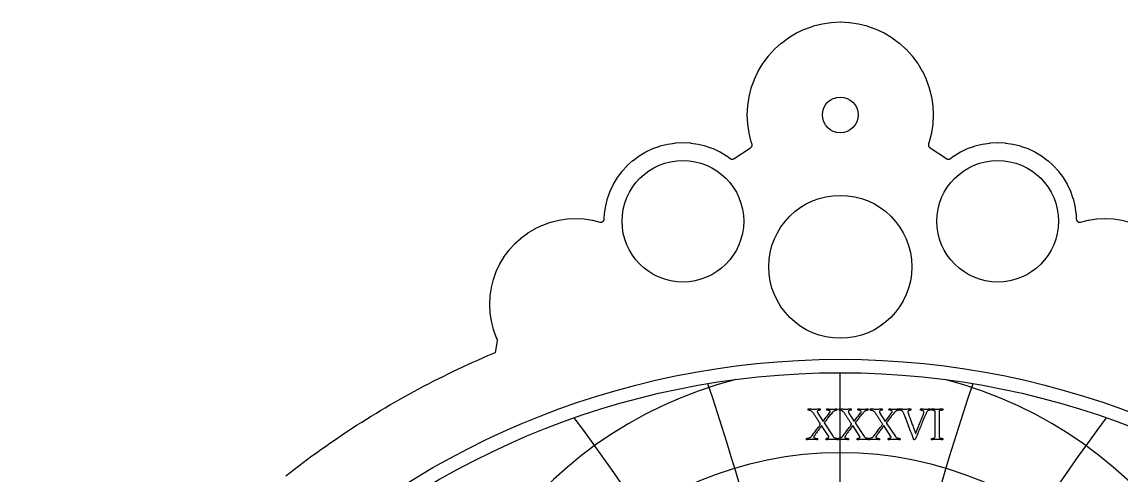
# Model space of a CAD drawing. Header units: millimetres. Extents: x -76 to 76, y -76 to 98.
# Drawn here: x -69.5 to 23.9, y 59.7 to 98.2 of the extents above; entities that cross this region are included whole.
import ezdxf

# ---------------------------------------------------------------- set-up
doc = ezdxf.new("R2010")
doc.units = ezdxf.units.MM
for name, color, linetype in [('CUT_INNER', 6, 'Continuous'), ('CUT_OUTER', 1, 'Continuous'), ('ENGRAVE', 7, 'Continuous'), ('ENGRAVE_FINE', 8, 'Continuous'), ('GUIDE', 3, 'Continuous'), ('TEXT', 5, 'Continuous')]:
    doc.layers.add(name, color=color, linetype=linetype)

msp = doc.modelspace()

# ---------------------------------------------------------------- linework, layer by layer
at = {"layer": 'CUT_INNER'}
for centre, radius in [((0, 90.3272), 1.52), ((-13.376, 81.2832), 5.168), ((13.376, 81.2832), 5.168), ((0, 77.4072), 6.08)]:
    msp.add_circle(centre, radius, dxfattribs=at)
at = {"layer": 'CUT_OUTER'}
msp.add_lwpolyline([(-47.1243, 59.6263), (-46.7576, 59.9143), (-46.3891, 60.2001), (-46.0188, 60.4836), (-45.6469, 60.7648), (-45.2731, 61.0438), (-44.8977, 61.3204), (-44.5206, 61.5947), (-44.1419, 61.8668), (-43.7614, 62.1364), (-43.3793, 62.4038), (-42.9956, 62.6688), (-42.6103, 62.9314), (-42.2233, 63.1917), (-41.8348, 63.4496), (-41.4447, 63.7051), (-41.053, 63.9582), (-40.6598, 64.2089), (-40.2651, 64.4571), (-39.8688, 64.703), (-39.4711, 64.9464), (-39.0718, 65.1874), (-38.6711, 65.4259), (-38.2689, 65.6619), (-37.8653, 65.8955), (-37.4603, 66.1266), (-37.0538, 66.3552), (-36.646, 66.5813), (-36.2367, 66.8049), (-35.8262, 67.026), (-35.4142, 67.2446), (-35.0009, 67.4606), (-34.5864, 67.6741), (-34.1705, 67.885), (-33.7533, 68.0934), (-33.3348, 68.2993), (-32.9151, 68.5025), (-32.4942, 68.7032), (-32.072, 68.9013), (-31.6486, 69.0968), (-31.2241, 69.2897), (-30.7983, 69.4799), (-30.3714, 69.6676), (-29.9434, 69.8527), (-29.5142, 70.0351), (-29.3091, 70.1208), (-29.1451, 71.1043), (-29.1417, 71.1345), (-29.1413, 71.1648), (-29.1439, 71.195), (-29.1496, 71.2248), (-29.1583, 71.2539), (-29.1699, 71.2819), (-29.2335, 71.4164), (-29.2391, 71.43), (-29.4754, 72.0903), (-29.4796, 72.1044), (-29.65, 72.7846), (-29.6529, 72.7991), (-29.7558, 73.4927), (-29.7572, 73.5074), (-29.7916, 74.2078), (-29.7916, 74.2225), (-29.7572, 74.9229), (-29.7558, 74.9376), (-29.6529, 75.6312), (-29.65, 75.6457), (-29.4796, 76.3259), (-29.4754, 76.34), (-29.2391, 77.0003), (-29.2335, 77.0139), (-28.9336, 77.6478), (-28.9267, 77.6608), (-28.5662, 78.2623), (-28.558, 78.2745), (-28.1403, 78.8378), (-28.1309, 78.8491), (-27.66, 79.3687), (-27.6496, 79.3791), (-27.13, 79.8501), (-27.1186, 79.8594), (-26.5554, 80.2772), (-26.5431, 80.2853), (-25.9416, 80.6459), (-25.9287, 80.6528), (-25.2947, 80.9526), (-25.2811, 80.9583), (-24.6209, 81.1945), (-24.6068, 81.1988), (-23.9265, 81.3692), (-23.9121, 81.372), (-23.2184, 81.4749), (-23.2038, 81.4764), (-22.5034, 81.5108), (-22.4886, 81.5108), (-21.7882, 81.4764), (-21.7736, 81.4749), (-21.0799, 81.372), (-21.0655, 81.3692), (-20.4266, 81.2091), (-20.3977, 81.2034), (-20.3684, 81.2005), (-20.339, 81.2005), (-20.3097, 81.2034), (-20.2808, 81.2091), (-20.2526, 81.2177), (-20.2254, 81.229), (-20.1995, 81.2428), (-20.175, 81.2592), (-20.1522, 81.2779), (-20.1314, 81.2987), (-20.1127, 81.3214), (-20.0964, 81.3459), (-20.0825, 81.3719), (-20.0712, 81.3991), (-20.0627, 81.4273), (-20.0569, 81.4561), (-20.0541, 81.4854), (-20.0322, 81.9313), (-20.0307, 81.946), (-19.9366, 82.5806), (-19.9337, 82.5951), (-19.7778, 83.2174), (-19.7735, 83.2315), (-19.5574, 83.8356), (-19.5518, 83.8492), (-19.2774, 84.4292), (-19.2705, 84.4422), (-18.9407, 84.9925), (-18.9325, 85.0047), (-18.5503, 85.5201), (-18.5409, 85.5314), (-18.1101, 86.0068), (-18.0997, 86.0172), (-17.6243, 86.4481), (-17.6129, 86.4574), (-17.0976, 86.8396), (-17.0853, 86.8478), (-16.535, 87.1777), (-16.522, 87.1846), (-15.942, 87.4589), (-15.9285, 87.4645), (-15.3244, 87.6807), (-15.3103, 87.685), (-14.6879, 87.8409), (-14.6735, 87.8437), (-14.0388, 87.9379), (-14.0242, 87.9393), (-13.3834, 87.9708), (-13.3686, 87.9708), (-12.7278, 87.9393), (-12.7132, 87.9379), (-12.0785, 87.8437), (-12.0641, 87.8409), (-11.4417, 87.685), (-11.4276, 87.6807), (-10.8235, 87.4645), (-10.81, 87.4589), (-10.23, 87.1846), (-10.217, 87.1777), (-9.6667, 86.8478), (-9.6544, 86.8396), (-9.3558, 86.6182), (-9.3304, 86.6013), (-9.3034, 86.587), (-9.2751, 86.5756), (-9.2457, 86.5671), (-9.2157, 86.5616), (-9.1852, 86.5593), (-9.1547, 86.56), (-9.1244, 86.5638), (-9.0946, 86.5707), (-9.0657, 86.5806), (-9.038, 86.5934), (-9.0117, 86.6089), (-7.6249, 87.5257), (-7.602, 87.5425), (-7.5807, 87.5614), (-7.5613, 87.5823), (-7.5439, 87.6049), (-7.5288, 87.6291), (-7.516, 87.6546), (-7.5058, 87.6811), (-7.4981, 87.7086), (-7.493, 87.7366), (-7.4906, 87.765), (-7.4909, 87.7935), (-7.4939, 87.8218), (-7.4996, 87.8497), (-7.5079, 87.877), (-7.5612, 88.0258), (-7.5654, 88.0399), (-7.7503, 88.778), (-7.7532, 88.7924), (-7.8649, 89.5451), (-7.8663, 89.5598), (-7.9036, 90.3198), (-7.9036, 90.3345), (-7.8663, 91.0945), (-7.8649, 91.1092), (-7.7532, 91.8619), (-7.7503, 91.8763), (-7.5654, 92.6144), (-7.5612, 92.6285), (-7.3048, 93.3449), (-7.2992, 93.3585), (-6.9739, 94.0464), (-6.9669, 94.0594), (-6.5757, 94.7121), (-6.5675, 94.7243), (-6.1143, 95.3355), (-6.1049, 95.3469), (-5.5939, 95.9107), (-5.5835, 95.9211), (-5.0197, 96.4321), (-5.0083, 96.4414), (-4.3971, 96.8947), (-4.3849, 96.9029), (-3.7322, 97.2941), (-3.7193, 97.301), (-3.0314, 97.6263), (-3.0178, 97.632), (-2.3013, 97.8883), (-2.2873, 97.8926), (-1.5491, 98.0775), (-1.5347, 98.0804), (-0.782, 98.192), (-0.7674, 98.1935), (-0.0074, 98.2308), (0.0074, 98.2308), (0.7674, 98.1935), (0.782, 98.192), (1.5347, 98.0804), (1.5491, 98.0775), (2.2873, 97.8926), (2.3013, 97.8883), (3.0178, 97.632), (3.0314, 97.6263), (3.7193, 97.301), (3.7322, 97.2941), (4.3849, 96.9029), (4.3971, 96.8947), (5.0083, 96.4414), (5.0197, 96.4321), (5.5835, 95.9211), (5.5939, 95.9107), (6.1049, 95.3469), (6.1143, 95.3355), (6.5675, 94.7243), (6.5757, 94.7121), (6.9669, 94.0594), (6.9739, 94.0464), (7.2992, 93.3585), (7.3048, 93.3449), (7.5612, 92.6285), (7.5654, 92.6144), (7.7503, 91.8763), (7.7532, 91.8619), (7.8649, 91.1092), (7.8663, 91.0945), (7.9036, 90.3345), (7.9036, 90.3198), (7.8663, 89.5598), (7.8649, 89.5451), (7.7532, 88.7924), (7.7503, 88.778), (7.5654, 88.0399), (7.5612, 88.0258), (7.5079, 87.877), (7.4996, 87.8497), (7.4939, 87.8218), (7.4909, 87.7935), (7.4906, 87.765), (7.493, 87.7366), (7.4981, 87.7086), (7.5058, 87.6811), (7.516, 87.6546), (7.5288, 87.6291), (7.5439, 87.6049), (7.5613, 87.5823), (7.5807, 87.5614), (7.602, 87.5425), (7.6249, 87.5257), (9.0117, 86.6089), (9.038, 86.5934), (9.0657, 86.5806), (9.0946, 86.5707), (9.1244, 86.5638), (9.1547, 86.56), (9.1852, 86.5593), (9.2157, 86.5616), (9.2457, 86.5671), (9.2751, 86.5756), (9.3034, 86.587), (9.3304, 86.6013), (9.3558, 86.6182), (9.6544, 86.8396), (9.6667, 86.8478), (10.217, 87.1777), (10.23, 87.1846), (10.81, 87.4589), (10.8235, 87.4645), (11.4276, 87.6807), (11.4417, 87.685), (12.0641, 87.8409), (12.0785, 87.8437), (12.7132, 87.9379), (12.7278, 87.9393), (13.3686, 87.9708), (13.3834, 87.9708), (14.0242, 87.9393), (14.0388, 87.9379), (14.6735, 87.8437), (14.6879, 87.8409), (15.3103, 87.685), (15.3244, 87.6807), (15.9285, 87.4645), (15.942, 87.4589), (16.522, 87.1846), (16.535, 87.1777), (17.0853, 86.8478), (17.0976, 86.8396), (17.6129, 86.4574), (17.6243, 86.4481), (18.0997, 86.0172), (18.1101, 86.0068), (18.5409, 85.5314), (18.5503, 85.5201), (18.9325, 85.0047), (18.9407, 84.9925), (19.2705, 84.4422), (19.2774, 84.4292), (19.5518, 83.8492), (19.5574, 83.8356), (19.7735, 83.2315), (19.7778, 83.2174), (19.9337, 82.5951), (19.9366, 82.5806), (20.0307, 81.946), (20.0322, 81.9313), (20.0541, 81.4854), (20.0569, 81.4561), (20.0627, 81.4273), (20.0712, 81.3991), (20.0825, 81.3719), (20.0964, 81.3459), (20.1127, 81.3214), (20.1314, 81.2987), (20.1522, 81.2779), (20.175, 81.2592), (20.1995, 81.2428), (20.2254, 81.229), (20.2526, 81.2177), (20.2808, 81.2091), (20.3097, 81.2034), (20.339, 81.2005), (20.3684, 81.2005), (20.3977, 81.2034), (20.4266, 81.2091), (21.0655, 81.3692), (21.0799, 81.372), (21.7736, 81.4749), (21.7882, 81.4764), (22.4886, 81.5108), (22.5034, 81.5108), (23.2038, 81.4764), (23.2184, 81.4749), (23.9121, 81.372), (23.9265, 81.3692), (24.6068, 81.1988)], dxfattribs=at)
at = {"layer": 'ENGRAVE'}
msp.add_lwpolyline([(0, -68.4), (0, 68.4)], dxfattribs=at)
for centre, radius in [((0, 0), 68.4), ((0, 30.813), 30.813)]:
    msp.add_circle(centre, radius, dxfattribs=at)
msp.add_arc((0, 33.2996), 35.6461, 104.436571, 75.563429, dxfattribs=at)
at = {"layer": 'ENGRAVE_FINE'}
for centre, radius, start, end in [((-313.8692, -32.5302), 318.7111, 3.256593, 18.285878), ((-313.8692, -32.5302), 318.7111, 3.256593, 18.285878), ((313.8692, -32.5302), 318.7111, 161.714122, 176.743407), ((313.8692, -32.5302), 318.7111, 161.714122, 176.743407), ((-152.0553, -32.5302), 161.8139, 6.558023, 36.869498), ((-152.0553, -32.5302), 161.8139, 6.558023, 36.869498), ((152.0553, -32.5302), 161.8139, 143.130502, 173.441977), ((152.0553, -32.5302), 161.8139, 143.130502, 173.441977)]:
    msp.add_arc(centre, radius, start, end, dxfattribs=at)
at = {"layer": 'GUIDE'}
msp.add_circle((0, 0), 69.54, dxfattribs=at)
at = {"layer": 'TEXT'}
for points in [[(-2.2147, 65.3098), (-2.1434, 65.3102), (-2.0752, 65.3113), (-2.0099, 65.3132), (-1.9477, 65.3159), (-1.8873, 65.3188), (-1.8274, 65.3214), (-1.768, 65.3238), (-1.7091, 65.326), (-1.7055, 65.3159), (-1.703, 65.3017), (-1.7015, 65.2835), (-1.701, 65.2613), (-1.702, 65.24), (-1.705, 65.2249), (-1.7101, 65.2158), (-1.7172, 65.2127), (-1.7331, 65.2121), (-1.7526, 65.2102), (-1.7756, 65.207), (-1.8021, 65.2026), (-1.8299, 65.1965), (-1.8567, 65.1884), (-1.8825, 65.1783), (-1.9073, 65.1662), (-1.9285, 65.1514), (-1.9437, 65.1333), (-1.9528, 65.112), (-1.9558, 65.0873), (-1.9528, 65.0633), (-1.9437, 65.0357), (-1.9285, 65.0046), (-1.9073, 64.97), (-1.4502, 64.2661), (-1.3622, 64.3837), (-1.2762, 64.4977), (-1.1923, 64.6082), (-1.1104, 64.7152), (-1.0351, 64.8145), (-0.9708, 64.9023), (-0.9177, 64.9784), (-0.8758, 65.0428), (-0.8703, 65.0529), (-0.8662, 65.063), (-0.8633, 65.0732), (-0.8616, 65.0833), (-0.8607, 65.0924), (-0.8601, 65.0995), (-0.8597, 65.1045), (-0.8596, 65.1075), (-0.8626, 65.1222), (-0.8717, 65.1379), (-0.8869, 65.1546), (-0.9081, 65.1723), (-0.9397, 65.1882), (-0.986, 65.1996), (-1.0469, 65.2064), (-1.1225, 65.2087), (-1.128, 65.2133), (-1.1321, 65.2233), (-1.135, 65.2386), (-1.1367, 65.2592), (-1.1371, 65.2809), (-1.1362, 65.2992), (-1.134, 65.3142), (-1.1306, 65.326), (-1.0736, 65.3221), (-1.0199, 65.3184), (-0.9694, 65.315), (-0.9223, 65.3118), (-0.8757, 65.3092), (-0.8267, 65.3073), (-0.7755, 65.3061), (-0.7221, 65.3058), (-0.6482, 65.3063), (-0.5805, 65.3078), (-0.5188, 65.3103), (-0.4632, 65.3138), (-0.4129, 65.3176), (-0.3671, 65.3209), (-0.3259, 65.3237), (-0.2892, 65.326), (-0.2856, 65.3164), (-0.2827, 65.3037), (-0.2805, 65.2881), (-0.2791, 65.2693), (-0.2795, 65.2504), (-0.2827, 65.234), (-0.2886, 65.22), (-0.2973, 65.2087), (-0.3083, 65.208), (-0.3251, 65.2061), (-0.3478, 65.203), (-0.3762, 65.1986), (-0.4083, 65.192), (-0.4419, 65.1824), (-0.4771, 65.1697), (-0.5137, 65.1541), (-0.5503, 65.1347), (-0.585, 65.1111), (-0.618, 65.0831), (-0.6492, 65.0509), (-0.7217, 64.9629), (-0.7893, 64.881), (-0.8521, 64.8052), (-0.9102, 64.7354), (-0.9654, 64.6684), (-1.0199, 64.6009), (-1.0736, 64.5329), (-1.1266, 64.4644), (-1.1814, 64.3923), (-1.2409, 64.3137), (-1.3048, 64.2285), (-1.3733, 64.1367), (-0.5967, 62.9717), (-0.5646, 62.9323), (-0.5249, 62.8989), (-0.4776, 62.8716), (-0.4227, 62.8503), (-0.3653, 62.8344), (-0.3105, 62.823), (-0.2581, 62.8162), (-0.2083, 62.8139), (-0.2031, 62.8041), (-0.1997, 62.7907), (-0.1981, 62.7737), (-0.1982, 62.7533), (-0.1994, 62.7333), (-0.2007, 62.7179), (-0.2024, 62.707), (-0.2043, 62.7007), (-0.2609, 62.7046), (-0.3135, 62.7083), (-0.362, 62.7117), (-0.4065, 62.7148), (-0.4513, 62.7175), (-0.5006, 62.7194), (-0.5544, 62.7205), (-0.6128, 62.7209), (-0.6931, 62.7205), (-0.7681, 62.7194), (-0.8377, 62.7175), (-0.9021, 62.7148), (-0.9664, 62.7117), (-1.0361, 62.7083), (-1.111, 62.7046), (-1.1913, 62.7007), (-1.1984, 62.7108), (-1.2034, 62.7249), (-1.2065, 62.7431), (-1.2075, 62.7654), (-1.2065, 62.7866), (-1.2034, 62.8018), (-1.1984, 62.8109), (-1.1913, 62.8139), (-1.1773, 62.8147), (-1.1594, 62.817), (-1.1378, 62.8208), (-1.1124, 62.8261), (-1.0855, 62.833), (-1.0593, 62.8417), (-1.0339, 62.8522), (-1.0093, 62.8645), (-0.988, 62.8783), (-0.9729, 62.8933), (-0.9638, 62.9096), (-0.9607, 62.9272), (-0.9611, 62.9316), (-0.9622, 62.9368), (-0.9641, 62.9428), (-0.9668, 62.9494), (-0.97, 62.9561), (-0.9734, 62.9621), (-0.977, 62.9673), (-0.981, 62.9717), (-1.5837, 63.9021), (-1.6291, 63.8418), (-1.6762, 63.7782), (-1.7251, 63.7113), (-1.7758, 63.6412), (-1.827, 63.5698), (-1.8775, 63.4991), (-1.9271, 63.4292), (-1.9761, 63.36), (-2.0228, 63.2933), (-2.0661, 63.2306), (-2.1058, 63.1719), (-2.1419, 63.1173), (-2.1735, 63.0688), (-2.1996, 63.0283), (-2.22, 62.996), (-2.235, 62.9717), (-2.2372, 62.9671), (-2.24, 62.9616), (-2.2433, 62.955), (-2.2471, 62.9474), (-2.2506, 62.9391), (-2.2532, 62.9302), (-2.2547, 62.9209), (-2.2552, 62.911), (-2.2509, 62.8932), (-2.238, 62.8761), (-2.2165, 62.8598), (-2.1864, 62.8443), (-2.146, 62.831), (-2.0934, 62.8215), (-2.0286, 62.8158), (-1.9518, 62.8139), (-1.9464, 62.8041), (-1.9422, 62.7907), (-1.9393, 62.7737), (-1.9376, 62.7533), (-1.9373, 62.7333), (-1.9381, 62.7179), (-1.9403, 62.707), (-1.9437, 62.7007), (-1.9986, 62.7046), (-2.0539, 62.7083), (-2.1098, 62.7117), (-2.1662, 62.7148), (-2.2226, 62.7175), (-2.2784, 62.7194), (-2.3338, 62.7205), (-2.3887, 62.7209), (-2.4627, 62.7205), (-2.5313, 62.7194), (-2.5942, 62.7175), (-2.6516, 62.7148), (-2.7067, 62.7117), (-2.7628, 62.7083), (-2.82, 62.7046), (-2.8781, 62.7007), (-2.8813, 62.7122), (-2.8827, 62.7265), (-2.8823, 62.7435), (-2.8802, 62.7634), (-2.8772, 62.7825), (-2.8746, 62.7973), (-2.8722, 62.8077), (-2.87, 62.8139), (-2.8578, 62.8148), (-2.8372, 62.8175), (-2.8082, 62.8219), (-2.7709, 62.8281), (-2.7287, 62.8367), (-2.685, 62.8483), (-2.6397, 62.863), (-2.5929, 62.8807), (-2.5481, 62.9018), (-2.5085, 62.9267), (-2.4742, 62.9554), (-2.4453, 62.9879), (-2.3722, 63.0829), (-2.3027, 63.174), (-2.2367, 63.2609), (-2.1743, 63.3439), (-2.1137, 63.4249), (-2.0534, 63.5062), (-1.9934, 63.5877), (-1.9336, 63.6695), (-1.8725, 63.753), (-1.8087, 63.8399), (-1.7421, 63.93), (-1.6727, 64.0234), (-1.6966, 64.062), (-1.7237, 64.1048), (-1.7542, 64.152), (-1.788, 64.2034), (-1.8236, 64.2577), (-1.8598, 64.3132), (-1.8964, 64.3699), (-1.9336, 64.428), (-1.9705, 64.4856), (-2.0064, 64.5412), (-2.0413, 64.5948), (-2.0752, 64.6464), (-2.107, 64.6947), (-2.1358, 64.7384), (-2.1616, 64.7776), (-2.1844, 64.8122), (-2.203, 64.8406), (-2.2162, 64.8608), (-2.2242, 64.8729), (-2.2269, 64.877), (-2.2588, 64.9268), (-2.2901, 64.971), (-2.3205, 65.0097), (-2.3502, 65.0428), (-2.381, 65.0724), (-2.4145, 65.1005), (-2.4507, 65.127), (-2.4898, 65.152), (-2.517, 65.1671), (-2.5459, 65.1799), (-2.5766, 65.1903), (-2.6091, 65.1986), (-2.6406, 65.2048), (-2.6683, 65.2092), (-2.6922, 65.2118), (-2.7123, 65.2127), (-2.7194, 65.2158), (-2.7244, 65.2249), (-2.7275, 65.24), (-2.7285, 65.2613), (-2.7275, 65.2835), (-2.7244, 65.3017), (-2.7194, 65.3159), (-2.7123, 65.326), (-2.6421, 65.3238), (-2.5773, 65.3214), (-2.5177, 65.3188), (-2.4635, 65.3159), (-2.4093, 65.3132), (-2.3497, 65.3113), (-2.2849, 65.3102), (-2.2147, 65.3098)], [(0.4227, 65.3098), (0.494, 65.3102), (0.5623, 65.3113), (0.6275, 65.3132), (0.6897, 65.3159), (0.7501, 65.3188), (0.81, 65.3214), (0.8695, 65.3238), (0.9284, 65.326), (0.9319, 65.3159), (0.9344, 65.3017), (0.9359, 65.2835), (0.9365, 65.2613), (0.9354, 65.24), (0.9324, 65.2249), (0.9274, 65.2158), (0.9203, 65.2127), (0.9043, 65.2121), (0.8849, 65.2102), (0.8619, 65.207), (0.8353, 65.2026), (0.8075, 65.1965), (0.7807, 65.1884), (0.7549, 65.1783), (0.7302, 65.1662), (0.7089, 65.1514), (0.6937, 65.1333), (0.6846, 65.112), (0.6816, 65.0873), (0.6846, 65.0633), (0.6937, 65.0357), (0.7089, 65.0046), (0.7302, 64.97), (1.1873, 64.2661), (1.2752, 64.3837), (1.3612, 64.4977), (1.4451, 64.6082), (1.527, 64.7152), (1.6024, 64.8145), (1.6666, 64.9023), (1.7197, 64.9784), (1.7617, 65.0428), (1.7671, 65.0529), (1.7713, 65.063), (1.7742, 65.0732), (1.7758, 65.0833), (1.7767, 65.0924), (1.7773, 65.0995), (1.7777, 65.1045), (1.7778, 65.1075), (1.7748, 65.1222), (1.7657, 65.1379), (1.7505, 65.1546), (1.7293, 65.1723), (1.6977, 65.1882), (1.6514, 65.1996), (1.5905, 65.2064), (1.5149, 65.2087), (1.5095, 65.2133), (1.5053, 65.2233), (1.5024, 65.2386), (1.5008, 65.2592), (1.5004, 65.2809), (1.5013, 65.2992), (1.5034, 65.3142), (1.5068, 65.326), (1.5638, 65.3221), (1.6176, 65.3184), (1.668, 65.315), (1.7151, 65.3118), (1.7618, 65.3092), (1.8107, 65.3073), (1.8619, 65.3061), (1.9154, 65.3058), (1.9892, 65.3063), (2.057, 65.3078), (2.1187, 65.3103), (2.1743, 65.3138), (2.2246, 65.3176), (2.2703, 65.3209), (2.3116, 65.3237), (2.3482, 65.326), (2.3519, 65.3164), (2.3548, 65.3037), (2.3569, 65.2881), (2.3583, 65.2693), (2.3579, 65.2504), (2.3548, 65.234), (2.3488, 65.22), (2.3401, 65.2087), (2.3291, 65.208), (2.3123, 65.2061), (2.2897, 65.203), (2.2612, 65.1986), (2.2291, 65.192), (2.1955, 65.1824), (2.1604, 65.1697), (2.1237, 65.1541), (2.0872, 65.1347), (2.0524, 65.1111), (2.0194, 65.0831), (1.9882, 65.0509), (1.9158, 64.9629), (1.8481, 64.881), (1.7853, 64.8052), (1.7273, 64.7354), (1.672, 64.6684), (1.6176, 64.6009), (1.5638, 64.5329), (1.5109, 64.4644), (1.456, 64.3923), (1.3966, 64.3137), (1.3326, 64.2285), (1.2641, 64.1367), (2.0408, 62.9717), (2.0729, 62.9323), (2.1126, 62.8989), (2.1599, 62.8716), (2.2147, 62.8503), (2.2721, 62.8344), (2.327, 62.823), (2.3793, 62.8162), (2.4291, 62.8139), (2.4343, 62.8041), (2.4377, 62.7907), (2.4394, 62.7737), (2.4392, 62.7533), (2.4381, 62.7333), (2.4367, 62.7179), (2.4351, 62.707), (2.4332, 62.7007), (2.3765, 62.7046), (2.3239, 62.7083), (2.2754, 62.7117), (2.2309, 62.7148), (2.1862, 62.7175), (2.1369, 62.7194), (2.083, 62.7205), (2.0246, 62.7209), (1.9443, 62.7205), (1.8694, 62.7194), (1.7997, 62.7175), (1.7354, 62.7148), (1.671, 62.7117), (1.6014, 62.7083), (1.5264, 62.7046), (1.4461, 62.7007), (1.4391, 62.7108), (1.434, 62.7249), (1.431, 62.7431), (1.43, 62.7654), (1.431, 62.7866), (1.434, 62.8018), (1.4391, 62.8109), (1.4461, 62.8139), (1.4602, 62.8147), (1.478, 62.817), (1.4996, 62.8208), (1.525, 62.8261), (1.552, 62.833), (1.5781, 62.8417), (1.6035, 62.8522), (1.6282, 62.8645), (1.6494, 62.8783), (1.6646, 62.8933), (1.6737, 62.9096), (1.6767, 62.9272), (1.6763, 62.9316), (1.6752, 62.9368), (1.6733, 62.9428), (1.6707, 62.9494), (1.6675, 62.9561), (1.6641, 62.9621), (1.6604, 62.9673), (1.6565, 62.9717), (1.0538, 63.9021), (1.0084, 63.8418), (0.9612, 63.7782), (0.9123, 63.7113), (0.8616, 63.6412), (0.8104, 63.5698), (0.76, 63.4991), (0.7103, 63.4292), (0.6614, 63.36), (0.6146, 63.2933), (0.5714, 63.2306), (0.5317, 63.1719), (0.4955, 63.1173), (0.4639, 63.0688), (0.4379, 63.0283), (0.4174, 62.996), (0.4025, 62.9717), (0.4002, 62.9671), (0.3974, 62.9616), (0.3942, 62.955), (0.3904, 62.9474), (0.3868, 62.9391), (0.3843, 62.9302), (0.3828, 62.9209), (0.3823, 62.911), (0.3866, 62.8932), (0.3995, 62.8761), (0.4209, 62.8598), (0.451, 62.8443), (0.4915, 62.831), (0.5441, 62.8215), (0.6088, 62.8158), (0.6857, 62.8139), (0.6911, 62.8041), (0.6953, 62.7907), (0.6982, 62.7737), (0.6998, 62.7533), (0.7002, 62.7333), (0.6993, 62.7179), (0.6972, 62.707), (0.6937, 62.7007), (0.6389, 62.7046), (0.5835, 62.7083), (0.5276, 62.7117), (0.4713, 62.7148), (0.4149, 62.7175), (0.359, 62.7194), (0.3036, 62.7205), (0.2488, 62.7209), (0.1747, 62.7205), (0.1062, 62.7194), (0.0432, 62.7175), (-0.0142, 62.7148), (-0.0693, 62.7117), (-0.1254, 62.7083), (-0.1825, 62.7046), (-0.2407, 62.7007), (-0.2438, 62.7122), (-0.2452, 62.7265), (-0.2449, 62.7435), (-0.2427, 62.7634), (-0.2398, 62.7825), (-0.2371, 62.7973), (-0.2347, 62.8077), (-0.2326, 62.8139), (-0.2203, 62.8148), (-0.1997, 62.8175), (-0.1708, 62.8219), (-0.1335, 62.8281), (-0.0913, 62.8367), (-0.0475, 62.8483), (-0.0023, 62.863), (0.0445, 62.8807), (0.0894, 62.9018), (0.1289, 62.9267), (0.1632, 62.9554), (0.1921, 62.9879), (0.2652, 63.0829), (0.3347, 63.174), (0.4007, 63.2609), (0.4632, 63.3439), (0.5237, 63.4249), (0.584, 63.5062), (0.6441, 63.5877), (0.7039, 63.6695), (0.7649, 63.753), (0.8288, 63.8399), (0.8954, 63.93), (0.9648, 64.0234), (0.9409, 64.062), (0.9137, 64.1048), (0.8832, 64.152), (0.8495, 64.2034), (0.8138, 64.2577), (0.7777, 64.3132), (0.741, 64.3699), (0.7039, 64.428), (0.6669, 64.4856), (0.631, 64.5412), (0.5962, 64.5948), (0.5623, 64.6464), (0.5304, 64.6947), (0.5016, 64.7384), (0.4758, 64.7776), (0.4531, 64.8122), (0.4345, 64.8406), (0.4212, 64.8608), (0.4132, 64.8729), (0.4106, 64.877), (0.3786, 64.9268), (0.3474, 64.971), (0.3169, 65.0097), (0.2872, 65.0428), (0.2565, 65.0724), (0.223, 65.1005), (0.1867, 65.127), (0.1476, 65.152), (0.1205, 65.1671), (0.0915, 65.1799), (0.0608, 65.1903), (0.0283, 65.1986), (-0.0032, 65.2048), (-0.0308, 65.2092), (-0.0547, 65.2118), (-0.0748, 65.2127), (-0.0819, 65.2158), (-0.087, 65.2249), (-0.09, 65.24), (-0.091, 65.2613), (-0.09, 65.2835), (-0.087, 65.3017), (-0.0819, 65.3159), (-0.0748, 65.326), (-0.0047, 65.3238), (0.0602, 65.3214), (0.1197, 65.3188), (0.1739, 65.3159), (0.2282, 65.3132), (0.2877, 65.3113), (0.3526, 65.3102), (0.4227, 65.3098)], [(3.0602, 65.3098), (3.1315, 65.3102), (3.1997, 65.3113), (3.265, 65.3132), (3.3271, 65.3159), (3.3876, 65.3188), (3.4475, 65.3214), (3.5069, 65.3238), (3.5658, 65.326), (3.5693, 65.3159), (3.5719, 65.3017), (3.5734, 65.2835), (3.5739, 65.2613), (3.5729, 65.24), (3.5699, 65.2249), (3.5648, 65.2158), (3.5577, 65.2127), (3.5418, 65.2121), (3.5223, 65.2102), (3.4993, 65.207), (3.4728, 65.2026), (3.445, 65.1965), (3.4182, 65.1884), (3.3924, 65.1783), (3.3676, 65.1662), (3.3464, 65.1514), (3.3312, 65.1333), (3.3221, 65.112), (3.3191, 65.0873), (3.3221, 65.0633), (3.3312, 65.0357), (3.3464, 65.0046), (3.3676, 64.97), (3.8247, 64.2661), (3.9127, 64.3837), (3.9986, 64.4977), (4.0826, 64.6082), (4.1645, 64.7152), (4.2398, 64.8145), (4.3041, 64.9023), (4.3571, 64.9784), (4.3991, 65.0428), (4.4045, 65.0529), (4.4087, 65.063), (4.4116, 65.0732), (4.4133, 65.0833), (4.4142, 65.0924), (4.4148, 65.0995), (4.4152, 65.1045), (4.4153, 65.1075), (4.4123, 65.1222), (4.4032, 65.1379), (4.388, 65.1546), (4.3668, 65.1723), (4.3351, 65.1882), (4.2889, 65.1996), (4.228, 65.2064), (4.1524, 65.2087), (4.1469, 65.2133), (4.1428, 65.2233), (4.1398, 65.2386), (4.1382, 65.2592), (4.1378, 65.2809), (4.1387, 65.2992), (4.1409, 65.3142), (4.1443, 65.326), (4.2013, 65.3221), (4.255, 65.3184), (4.3054, 65.315), (4.3526, 65.3118), (4.3992, 65.3092), (4.4482, 65.3073), (4.4994, 65.3061), (4.5528, 65.3058), (4.6267, 65.3063), (4.6944, 65.3078), (4.7561, 65.3103), (4.8117, 65.3138), (4.862, 65.3176), (4.9078, 65.3209), (4.949, 65.3237), (4.9857, 65.326), (4.9893, 65.3164), (4.9922, 65.3037), (4.9944, 65.2881), (4.9958, 65.2693), (4.9954, 65.2504), (4.9922, 65.234), (4.9863, 65.22), (4.9776, 65.2087), (4.9666, 65.208), (4.9498, 65.2061), (4.9271, 65.203), (4.8987, 65.1986), (4.8666, 65.192), (4.833, 65.1824), (4.7978, 65.1697), (4.7612, 65.1541), (4.7246, 65.1347), (4.6899, 65.1111), (4.6569, 65.0831), (4.6256, 65.0509), (4.5532, 64.9629), (4.4856, 64.881), (4.4228, 64.8052), (4.3647, 64.7354), (4.3095, 64.6684), (4.255, 64.6009), (4.2013, 64.5329), (4.1483, 64.4644), (4.0935, 64.3923), (4.034, 64.3137), (3.9701, 64.2285), (3.9016, 64.1367), (4.6782, 62.9717), (4.7103, 62.9323), (4.75, 62.8989), (4.7973, 62.8716), (4.8522, 62.8503), (4.9096, 62.8344), (4.9644, 62.823), (5.0168, 62.8162), (5.0666, 62.8139), (5.0717, 62.8041), (5.0752, 62.7907), (5.0768, 62.7737), (5.0767, 62.7533), (5.0755, 62.7333), (5.0741, 62.7179), (5.0725, 62.707), (5.0706, 62.7007), (5.014, 62.7046), (4.9614, 62.7083), (4.9128, 62.7117), (4.8684, 62.7148), (4.8236, 62.7175), (4.7743, 62.7194), (4.7205, 62.7205), (4.662, 62.7209), (4.5818, 62.7205), (4.5068, 62.7194), (4.4372, 62.7175), (4.3728, 62.7148), (4.3085, 62.7117), (4.2388, 62.7083), (4.1639, 62.7046), (4.0836, 62.7007), (4.0765, 62.7108), (4.0715, 62.7249), (4.0684, 62.7431), (4.0674, 62.7654), (4.0684, 62.7866), (4.0715, 62.8018), (4.0765, 62.8109), (4.0836, 62.8139), (4.0976, 62.8147), (4.1154, 62.817), (4.1371, 62.8208), (4.1625, 62.8261), (4.1894, 62.833), (4.2156, 62.8417), (4.241, 62.8522), (4.2656, 62.8645), (4.2869, 62.8783), (4.302, 62.8933), (4.3111, 62.9096), (4.3142, 62.9272), (4.3138, 62.9316), (4.3126, 62.9368), (4.3108, 62.9428), (4.3081, 62.9494), (4.3049, 62.9561), (4.3015, 62.9621), (4.2979, 62.9673), (4.2939, 62.9717), (3.6912, 63.9021), (3.6458, 63.8418), (3.5987, 63.7782), (3.5498, 63.7113), (3.4991, 63.6412), (3.4479, 63.5698), (3.3974, 63.4991), (3.3478, 63.4292), (3.2988, 63.36), (3.2521, 63.2933), (3.2088, 63.2306), (3.1691, 63.1719), (3.133, 63.1173), (3.1014, 63.0688), (3.0753, 63.0283), (3.0549, 62.996), (3.0399, 62.9717), (3.0377, 62.9671), (3.0349, 62.9616), (3.0316, 62.955), (3.0278, 62.9474), (3.0243, 62.9391), (3.0217, 62.9302), (3.0202, 62.9209), (3.0197, 62.911), (3.024, 62.8932), (3.0369, 62.8761), (3.0584, 62.8598), (3.0885, 62.8443), (3.1289, 62.831), (3.1815, 62.8215), (3.2462, 62.8158), (3.3231, 62.8139), (3.3285, 62.8041), (3.3327, 62.7907), (3.3356, 62.7737), (3.3373, 62.7533), (3.3376, 62.7333), (3.3368, 62.7179), (3.3346, 62.707), (3.3312, 62.7007), (3.2763, 62.7046), (3.221, 62.7083), (3.1651, 62.7117), (3.1087, 62.7148), (3.0523, 62.7175), (2.9965, 62.7194), (2.9411, 62.7205), (2.8862, 62.7209), (2.8121, 62.7205), (2.7436, 62.7194), (2.6807, 62.7175), (2.6233, 62.7148), (2.5682, 62.7117), (2.512, 62.7083), (2.4549, 62.7046), (2.3968, 62.7007), (2.3936, 62.7122), (2.3922, 62.7265), (2.3926, 62.7435), (2.3947, 62.7634), (2.3976, 62.7825), (2.4003, 62.7973), (2.4027, 62.8077), (2.4048, 62.8139), (2.4171, 62.8148), (2.4377, 62.8175), (2.4667, 62.8219), (2.504, 62.8281), (2.5462, 62.8367), (2.5899, 62.8483), (2.6352, 62.863), (2.6819, 62.8807), (2.7268, 62.9018), (2.7664, 62.9267), (2.8006, 62.9554), (2.8296, 62.9879), (2.9027, 63.0829), (2.9722, 63.174), (3.0382, 63.2609), (3.1006, 63.3439), (3.1612, 63.4249), (3.2215, 63.5062), (3.2815, 63.5877), (3.3413, 63.6695), (3.4024, 63.753), (3.4662, 63.8399), (3.5328, 63.93), (3.6022, 64.0234), (3.5783, 64.062), (3.5511, 64.1048), (3.5207, 64.152), (3.4869, 64.2034), (3.4513, 64.2577), (3.4151, 64.3132), (3.3785, 64.3699), (3.3413, 64.428), (3.3044, 64.4856), (3.2685, 64.5412), (3.2336, 64.5948), (3.1997, 64.6464), (3.1679, 64.6947), (3.139, 64.7384), (3.1133, 64.7776), (3.0905, 64.8122), (3.0719, 64.8406), (3.0586, 64.8608), (3.0507, 64.8729), (3.048, 64.877), (3.016, 64.9268), (2.9848, 64.971), (2.9544, 65.0097), (2.9247, 65.0428), (2.8939, 65.0724), (2.8604, 65.1005), (2.8242, 65.127), (2.7851, 65.152), (2.7579, 65.1671), (2.729, 65.1799), (2.6982, 65.1903), (2.6658, 65.1986), (2.6343, 65.2048), (2.6066, 65.2092), (2.5827, 65.2118), (2.5626, 65.2127), (2.5555, 65.2158), (2.5505, 65.2249), (2.5474, 65.24), (2.5464, 65.2613), (2.5474, 65.2835), (2.5505, 65.3017), (2.5555, 65.3159), (2.5626, 65.326), (2.6328, 65.3238), (2.6976, 65.3214), (2.7572, 65.3188), (2.8114, 65.3159), (2.8656, 65.3132), (2.9252, 65.3113), (2.99, 65.3102), (3.0602, 65.3098)], [(5.4994, 65.3098), (5.5636, 65.3102), (5.6268, 65.3113), (5.689, 65.3132), (5.7502, 65.3159), (5.8106, 65.3188), (5.8705, 65.3214), (5.93, 65.3238), (5.9889, 65.326), (5.9923, 65.316), (5.9944, 65.3022), (5.9953, 65.2846), (5.9949, 65.2633), (5.9933, 65.2427), (5.9904, 65.2274), (5.9862, 65.2174), (5.9808, 65.2127), (5.97, 65.2121), (5.954, 65.2102), (5.9326, 65.207), (5.9059, 65.2026), (5.877, 65.1965), (5.8488, 65.1884), (5.8214, 65.1783), (5.7947, 65.1662), (5.7717, 65.1512), (5.7553, 65.1323), (5.7454, 65.1097), (5.7421, 65.0833), (5.7467, 65.0423), (5.7603, 64.9842), (5.7831, 64.9088), (5.8149, 64.8163), (5.8325, 64.7681), (5.8528, 64.7126), (5.876, 64.6498), (5.9019, 64.5796), (5.9298, 64.5039), (5.959, 64.4244), (5.9895, 64.3411), (6.0212, 64.254), (6.0537, 64.165), (6.0865, 64.076), (6.1194, 63.987), (6.1527, 63.898), (6.1853, 63.8108), (6.2164, 63.7271), (6.246, 63.647), (6.274, 63.5704), (6.3001, 63.499), (6.3236, 63.4344), (6.3446, 63.3766), (6.363, 63.3256), (6.3783, 63.2836), (6.3898, 63.2523), (6.3975, 63.232), (6.4015, 63.2225), (6.4078, 63.2363), (6.4187, 63.2614), (6.4341, 63.298), (6.4541, 63.3459), (6.4777, 63.4031), (6.5041, 63.4677), (6.5333, 63.5397), (6.5653, 63.6189), (6.5996, 63.704), (6.6356, 63.7934), (6.6734, 63.887), (6.7129, 63.985), (6.7535, 64.0855), (6.7944, 64.1868), (6.8354, 64.2888), (6.8768, 64.3915), (6.9176, 64.4932), (6.9572, 64.5918), (6.9955, 64.6874), (7.0325, 64.7799), (7.0462, 64.8148), (7.0588, 64.8507), (7.0704, 64.8876), (7.0811, 64.9255), (7.0899, 64.9624), (7.0962, 64.9963), (7.1, 65.0271), (7.1013, 65.055), (7.0979, 65.0853), (7.0876, 65.1116), (7.0706, 65.1338), (7.0467, 65.152), (7.0189, 65.167), (6.99, 65.1793), (6.9602, 65.1892), (6.9294, 65.1965), (6.9004, 65.2018), (6.8763, 65.2056), (6.8569, 65.2079), (6.8424, 65.2087), (6.8353, 65.2151), (6.8303, 65.2264), (6.8272, 65.2424), (6.8262, 65.2633), (6.8272, 65.2846), (6.8303, 65.3022), (6.8353, 65.316), (6.8424, 65.326), (6.8962, 65.3238), (6.9486, 65.3214), (6.9994, 65.3188), (7.0487, 65.3159), (7.098, 65.3132), (7.1488, 65.3113), (7.2011, 65.3102), (7.255, 65.3098), (7.2991, 65.3099), (7.3384, 65.3103), (7.3729, 65.3109), (7.4026, 65.3118), (7.4298, 65.313), (7.4567, 65.3144), (7.4834, 65.316), (7.5098, 65.3179), (7.5377, 65.3199), (7.5685, 65.3219), (7.6024, 65.324), (7.6393, 65.326), (7.6426, 65.3159), (7.6443, 65.3017), (7.6446, 65.2835), (7.6433, 65.2613), (7.6411, 65.24), (7.6383, 65.2249), (7.635, 65.2158), (7.6312, 65.2127), (7.6151, 65.2115), (7.5913, 65.2077), (7.5595, 65.2013), (7.52, 65.1925), (7.4786, 65.1799), (7.4416, 65.1622), (7.4088, 65.1394), (7.3804, 65.1116), (7.3608, 65.0862), (7.3384, 65.0504), (7.3133, 65.0043), (7.2853, 64.9478), (7.2569, 64.8867), (7.2302, 64.8269), (7.2053, 64.7684), (7.1822, 64.7111), (7.1287, 64.5784), (7.0775, 64.4512), (7.0286, 64.3296), (6.9819, 64.2136), (6.9367, 64.1013), (6.8919, 63.9911), (6.8477, 63.8829), (6.804, 63.7767), (6.7601, 63.6705), (6.7155, 63.5623), (6.6701, 63.4521), (6.624, 63.3398), (6.5759, 63.2235), (6.5248, 63.1011), (6.4707, 62.9727), (6.4136, 62.8382), (6.397, 62.8028), (6.3797, 62.7735), (6.3616, 62.7502), (6.3428, 62.733), (6.3235, 62.7206), (6.3039, 62.7118), (6.284, 62.7065), (6.2639, 62.7047), (6.2581, 62.7064), (6.2528, 62.7113), (6.248, 62.7195), (6.2437, 62.731), (6.2397, 62.7433), (6.2356, 62.7538), (6.2316, 62.7625), (6.2275, 62.7694), (6.1619, 62.9425), (6.0986, 63.1097), (6.0375, 63.2712), (5.9787, 63.4268), (5.9209, 63.5801), (5.8624, 63.7347), (5.8035, 63.8906), (5.7441, 64.0477), (5.6826, 64.2095), (5.6172, 64.3794), (5.5481, 64.5574), (5.4751, 64.7435), (5.453, 64.8006), (5.4311, 64.8547), (5.4095, 64.9058), (5.3882, 64.9538), (5.3663, 64.9993), (5.3432, 65.0428), (5.3188, 65.0843), (5.2931, 65.1237), (5.281, 65.1391), (5.2648, 65.1531), (5.2446, 65.1654), (5.2203, 65.1763), (5.1941, 65.1857), (5.1682, 65.1935), (5.1425, 65.1998), (5.1171, 65.2046), (5.0935, 65.2082), (5.0731, 65.2107), (5.0561, 65.2122), (5.0423, 65.2127), (5.0405, 65.2161), (5.0393, 65.2264), (5.0385, 65.2434), (5.0382, 65.2673), (5.0385, 65.2915), (5.0393, 65.3093), (5.0405, 65.3208), (5.0423, 65.326), (5.1082, 65.3238), (5.1682, 65.3214), (5.2224, 65.3188), (5.2708, 65.3159), (5.3193, 65.3132), (5.3735, 65.3113), (5.4335, 65.3102), (5.4994, 65.3098)], [(8.2339, 65.3098), (8.2922, 65.3102), (8.3497, 65.3113), (8.4065, 65.3132), (8.4625, 65.3159), (8.5187, 65.3188), (8.5762, 65.3214), (8.635, 65.3238), (8.6951, 65.326), (8.702, 65.3164), (8.7067, 65.3037), (8.7091, 65.2881), (8.7092, 65.2693), (8.7076, 65.2506), (8.7047, 65.235), (8.7005, 65.2223), (8.6951, 65.2127), (8.6804, 65.2123), (8.6607, 65.2112), (8.6359, 65.2093), (8.6061, 65.2066), (8.5742, 65.2032), (8.5434, 65.1991), (8.5135, 65.1941), (8.4847, 65.1884), (8.4594, 65.1816), (8.4402, 65.1733), (8.4271, 65.1634), (8.42, 65.152), (8.4146, 65.1303), (8.4104, 65.1055), (8.4075, 65.0777), (8.4058, 65.0469), (8.405, 65.0137), (8.4043, 64.9791), (8.4039, 64.943), (8.4038, 64.9053), (8.4038, 64.8992), (8.4038, 64.8931), (8.4038, 64.8871), (8.4038, 64.881), (8.4038, 64.8749), (8.4038, 64.8689), (8.4038, 64.8628), (8.4038, 64.8567), (8.4038, 63.1699), (8.4038, 63.1638), (8.4038, 63.1578), (8.4038, 63.1517), (8.4038, 63.1456), (8.4038, 63.1396), (8.4038, 63.1335), (8.4038, 63.1274), (8.4038, 63.1214), (8.4039, 63.0838), (8.4043, 63.0481), (8.405, 63.014), (8.4058, 62.9818), (8.4075, 62.9519), (8.4104, 62.9247), (8.4146, 62.9003), (8.42, 62.8787), (8.4271, 62.8688), (8.4402, 62.8594), (8.4594, 62.8506), (8.4847, 62.8423), (8.5135, 62.8348), (8.5434, 62.8286), (8.5742, 62.8237), (8.6061, 62.82), (8.6359, 62.8174), (8.6607, 62.8155), (8.6804, 62.8143), (8.6951, 62.8139), (8.7005, 62.8043), (8.7047, 62.7917), (8.7076, 62.776), (8.7092, 62.7573), (8.7091, 62.7386), (8.7067, 62.7229), (8.702, 62.7103), (8.6951, 62.7007), (8.635, 62.7046), (8.5762, 62.7083), (8.5187, 62.7117), (8.4625, 62.7148), (8.4065, 62.7175), (8.3497, 62.7194), (8.2922, 62.7205), (8.2339, 62.7209), (8.177, 62.7205), (8.1197, 62.7194), (8.0618, 62.7175), (8.0034, 62.7148), (7.9444, 62.7117), (7.885, 62.7083), (7.8251, 62.7046), (7.7647, 62.7007), (7.7577, 62.7103), (7.7531, 62.7229), (7.7507, 62.7386), (7.7505, 62.7573), (7.7522, 62.776), (7.7551, 62.7917), (7.7593, 62.8043), (7.7647, 62.8139), (7.7794, 62.8143), (7.7991, 62.8155), (7.8238, 62.8174), (7.8537, 62.82), (7.8857, 62.8237), (7.9169, 62.8286), (7.9474, 62.8348), (7.9771, 62.8423), (8.003, 62.8506), (8.0221, 62.8594), (8.0343, 62.8688), (8.0398, 62.8787), (8.047, 62.9047), (8.0524, 62.9343), (8.0561, 62.9674), (8.058, 63.0041), (8.0588, 63.0432), (8.0595, 63.084), (8.0599, 63.1262), (8.06, 63.1699), (8.06, 64.8567), (8.0599, 64.9006), (8.0595, 64.9432), (8.0588, 64.9845), (8.058, 65.0246), (8.0561, 65.0622), (8.0524, 65.0959), (8.047, 65.1259), (8.0398, 65.152), (8.0343, 65.1634), (8.0221, 65.1733), (8.003, 65.1816), (7.9771, 65.1884), (7.9474, 65.1941), (7.9169, 65.1991), (7.8857, 65.2032), (7.8537, 65.2066), (7.8238, 65.2093), (7.7991, 65.2112), (7.7794, 65.2123), (7.7647, 65.2127), (7.7593, 65.2223), (7.7551, 65.235), (7.7522, 65.2506), (7.7505, 65.2693), (7.7507, 65.2881), (7.7531, 65.3037), (7.7577, 65.3164), (7.7647, 65.326), (7.8251, 65.3238), (7.885, 65.3214), (7.9444, 65.3188), (8.0034, 65.3159), (8.0618, 65.3132), (8.1197, 65.3113), (8.177, 65.3102), (8.2339, 65.3098)]]:
    msp.add_lwpolyline(points, close=True, dxfattribs=at)

doc.saveas('drawing.dxf')
